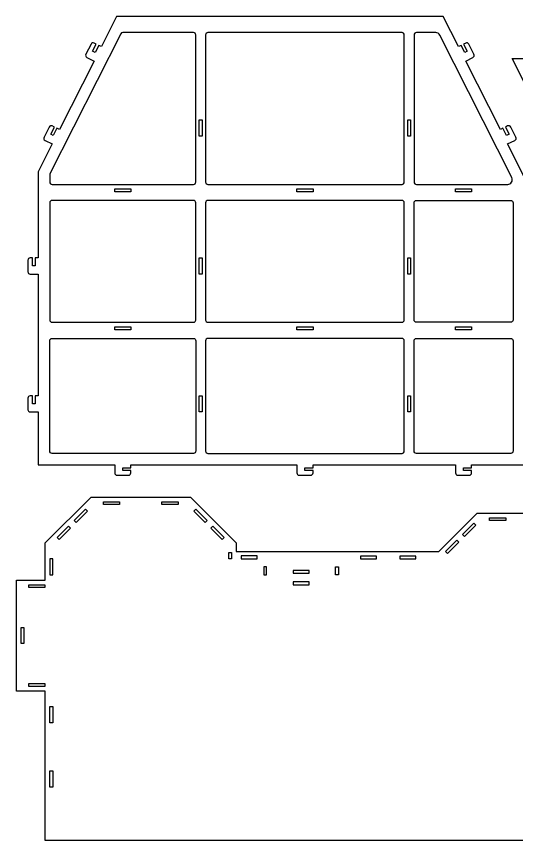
# Model space of a CAD drawing. Extents: x -4552 to 3750, y -5417 to 1843.
# Drawn here: x -4552 to -2466, y -5417 to -1976 of the extents above; entities that cross this region are included whole.
import ezdxf

# ---------------------------------------------------------------- set-up
doc = ezdxf.new("R2010")
doc.units = 0
doc.header["$MEASUREMENT"] = 0
doc.layers.add('LAYER1', color=18, linetype='CONTINUOUS')

msp = doc.modelspace()

# ---------------------------------------------------------------- linework, layer by layer
at = {"layer": 'LAYER1'}
msp.add_lwpolyline([(-2432.1, -2648.5), (-2502.6, -2508.8), (-2472.6, -2493.7, 0.414214), (-2468.3, -2480.8), (-2490, -2438, 0.414214), (-2502.9, -2433.7), (-2511.4, -2438), (-2496.3, -2468), (-2507, -2473.4), (-2522.2, -2443.4), (-2532.9, -2448.9), (-2677.4, -2162.5), (-2647.4, -2147.4, 0.414214), (-2643.2, -2134.5), (-2664.8, -2091.6, 0.414214), (-2677.7, -2087.4), (-2686.3, -2091.7), (-2671.1, -2121.7), (-2681.9, -2127.1), (-2697, -2097.1), (-2707.7, -2102.5), (-2771.3, -1976.5), (-4134.2, -1976.5), (-4197.8, -2102.5), (-4208.5, -2097.1), (-4223.7, -2127.1), (-4234.4, -2121.7), (-4219.3, -2091.7), (-4227.8, -2087.4, 0.414214), (-4240.7, -2091.6), (-4262.4, -2134.5, 0.414214), (-4258.1, -2147.4), (-4228.1, -2162.5), (-4372.7, -2448.9), (-4383.4, -2443.4), (-4398.5, -2473.4), (-4409.2, -2468), (-4394.1, -2438), (-4402.7, -2433.7, 0.414214), (-4415.6, -2438), (-4437.2, -2480.8, 0.414214), (-4432.9, -2493.7), (-4403, -2508.8), (-4461.4, -2624.7), (-4461.4, -2984.5), (-4473.4, -2984.5), (-4473.4, -3018.1), (-4485.4, -3018.1), (-4485.4, -2984.5), (-4495, -2984.5, 0.414214), (-4504.6, -2994.1), (-4504.6, -3042.1, 0.414214), (-4495, -3051.7), (-4461.4, -3051.7), (-4461.4, -3560.5), (-4473.4, -3560.5), (-4473.4, -3594.1), (-4485.4, -3594.1), (-4485.4, -3560.5), (-4495, -3560.5, 0.414214), (-4504.6, -3570.1), (-4504.6, -3618.1, 0.414214), (-4495, -3627.7), (-4461.4, -3627.7), (-4461.4, -3848.5), (-4142.2, -3848.5), (-4142.2, -3882.1, 0.414214), (-4132.6, -3891.7), (-4084.6, -3891.7, 0.414214), (-4075, -3882.1), (-4075, -3872.5), (-4108.6, -3872.5), (-4108.6, -3860.5), (-4075, -3860.5), (-4075, -3848.5), (-3382, -3848.5), (-3382, -3882.1, 0.414214), (-3372.4, -3891.7), (-3324.4, -3891.7, 0.414214), (-3314.8, -3882.1), (-3314.8, -3872.5), (-3348.4, -3872.5), (-3348.4, -3860.5), (-3314.8, -3860.5), (-3314.8, -3848.5), (-2720.2, -3848.5), (-2720.2, -3882.1, 0.414214), (-2710.6, -3891.7), (-2662.6, -3891.7, 0.414214), (-2653, -3882.1), (-2653, -3872.5), (-2686.6, -3872.5), (-2686.6, -3860.5), (-2653, -3860.5), (-2653, -3848.5), (-2432.1, -3848.5)], format="xyb", dxfattribs=at)
for points in [[(-4403.8, -2677.3), (-3813.4, -2677.3, 0.414214), (-3803.8, -2667.7), (-3803.8, -2053.3, 0.414214), (-3813.4, -2043.7), (-4108.5, -2043.7, 0.283043), (-4117, -2049), (-4412.4, -2634.1, 0.117406), (-4413.4, -2638.4), (-4413.4, -2667.7, 0.414214)], [(-2933.8, -2053.3, 0.414214), (-2943.4, -2043.7), (-3753.4, -2043.7, 0.414214), (-3763, -2053.3), (-3763, -2667.7, 0.414214), (-3753.4, -2677.3), (-2943.4, -2677.3, 0.414214), (-2933.8, -2667.7)], [(-2893, -2053.3), (-2893, -2667.7, 0.414214), (-2883.4, -2677.3), (-2502.5, -2677.3, 0.558794), (-2485.4, -2649.4), (-2785.8, -2054.2, 0.283043), (-2803, -2043.7), (-2883.4, -2043.7, 0.414214)], [(-4403.8, -3253.3), (-3813.4, -3253.3, 0.414214), (-3803.8, -3243.7), (-3803.8, -2754.1, 0.414214), (-3813.4, -2744.5), (-4403.8, -2744.5, 0.414214), (-4413.4, -2754.1), (-4413.4, -3243.7, 0.414214)], [(-3753.4, -2744.5, 0.414214), (-3763, -2754.1), (-3763, -3243.7, 0.414214), (-3753.4, -3253.3), (-2943.4, -3253.3, 0.414214), (-2933.8, -3243.7), (-2933.8, -2754.1, 0.414214), (-2943.4, -2744.5)], [(-2489.7, -3253.3), (-2883.4, -3253.3, -0.414214), (-2893, -3243.7), (-2893, -2754.1, -0.414214), (-2883.4, -2744.5), (-2489.7, -2744.5, -0.414214), (-2480.1, -2754.1), (-2480.1, -3243.7, -0.414214)], [(-4403.8, -3320.5), (-3813.4, -3320.5, -0.414214), (-3803.8, -3330.1), (-3803.8, -3790.9, -0.414214), (-3813.4, -3800.5), (-4403.8, -3800.5, -0.414214), (-4413.4, -3790.9), (-4413.4, -3330.1, -0.414214)], [(-3753.4, -3800.5), (-2943.4, -3800.5, 0.414214), (-2933.8, -3790.9), (-2933.8, -3330.1, 0.414214), (-2943.4, -3320.5), (-3753.4, -3320.5, 0.414214), (-3763, -3330.1), (-3763, -3790.9, 0.414214)], [(-2893, -3330.1, -0.414214), (-2883.4, -3320.5), (-2489.7, -3320.5, -0.414214), (-2480.1, -3330.1), (-2480.1, -3790.9, -0.414214), (-2489.7, -3800.5), (-2883.4, -3800.5, -0.414214), (-2893, -3790.9)]]:
    msp.add_lwpolyline(points, format="xyb", close=True, dxfattribs=at)
for points in [[(-2095.4, -2917.9), (-2483.4, -2151.7), (-1734.3, -2151.7), (-1734.3, -2971.7), (-2095.4, -2971.7)], [(-3789.4, -2475.7), (-3789.4, -2408.5), (-3777.4, -2408.5), (-3777.4, -2475.7)], [(-2919.4, -2475.7), (-2919.4, -2408.5), (-2907.4, -2408.5), (-2907.4, -2475.7)], [(-4142.2, -2696.5), (-4075, -2696.5), (-4075, -2708.5), (-4142.2, -2708.5)], [(-3382, -2696.5), (-3314.8, -2696.5), (-3314.8, -2708.5), (-3382, -2708.5)], [(-2720.2, -2696.5), (-2653, -2696.5), (-2653, -2708.5), (-2720.2, -2708.5)], [(-3789.4, -3051.7), (-3789.4, -2984.5), (-3777.4, -2984.5), (-3777.4, -3051.7)], [(-2919.4, -3051.7), (-2919.4, -2984.5), (-2907.4, -2984.5), (-2907.4, -3051.7)], [(-4142.2, -3272.5), (-4075, -3272.5), (-4075, -3284.5), (-4142.2, -3284.5)], [(-3382, -3272.5), (-3314.8, -3272.5), (-3314.8, -3284.5), (-3382, -3284.5)], [(-2720.2, -3272.5), (-2653, -3272.5), (-2653, -3284.5), (-2720.2, -3284.5)], [(-3789.4, -3627.7), (-3789.4, -3560.5), (-3777.4, -3560.5), (-3777.4, -3627.7)], [(-2919.4, -3627.7), (-2919.4, -3560.5), (-2907.4, -3560.5), (-2907.4, -3627.7)], [(-4552, -4329.6), (-4432, -4329.6), (-4432, -4174.1), (-4240.8, -3982.9), (-3826.4, -3982.9), (-3635.2, -4174.1), (-3635.2, -4209.6), (-3489.4, -4209.6), (-3239.8, -4209.6), (-3239.8, -4209.9), (-2789.2, -4209.6), (-2629.5, -4049.9), (-2262.4, -4049.9), (-2002.9, -4309.4), (-2002.9, -4676.4), (-2157.8, -4831.3), (-2157.8, -5416.8), (-4432, -5416.8), (-4432, -4793.1), (-4552, -4793.1)], [(-4122.1, -4014.1), (-4189.3, -4014.1), (-4189.3, -4002.1), (-4122.1, -4002.1)], [(-3877.9, -4014.1), (-3945.1, -4014.1), (-3945.1, -4002.1), (-3877.9, -4002.1)], [(-4302.7, -4088.9), (-4255.1, -4041.4), (-4263.6, -4032.9), (-4311.1, -4080.4)], [(-3764.5, -4088.9), (-3812, -4041.4), (-3803.6, -4032.9), (-3756, -4080.4)], [(-2635.6, -4100.1), (-2644.1, -4091.7), (-2691.6, -4139.2), (-2683.1, -4147.7)], [(-2578, -4081.1), (-2578, -4069.1), (-2510.8, -4069.1), (-2510.8, -4081.1)], [(-4373.5, -4159.8), (-4326, -4112.3), (-4334.5, -4103.8), (-4382, -4151.3)], [(-3693.7, -4159.8), (-3741.2, -4112.3), (-3732.7, -4103.8), (-3685.2, -4151.3)], [(-2706.5, -4171), (-2714.9, -4162.5), (-2762.5, -4210), (-2754, -4218.5)], [(-3654.4, -4240.8), (-3666.4, -4240.8), (-3666.4, -4213.9), (-3654.4, -4213.9)], [(-3615.1, -4240.8), (-3547.9, -4240.8), (-3547.9, -4228.8), (-3615.1, -4228.8)], [(-3116.4, -4241.1), (-3049.2, -4241.1), (-3049.2, -4229.1), (-3116.4, -4229.1)], [(-2952.9, -4241.1), (-2885.7, -4241.1), (-2885.7, -4229.1), (-2952.9, -4229.1)], [(-4400.8, -4240.3), (-4412.8, -4240.3), (-4412.8, -4307.5), (-4400.8, -4307.5)], [(-3508.6, -4274.4), (-3520.6, -4274.4), (-3520.6, -4308), (-3508.6, -4308)], [(-3398.2, -4300.8), (-3331, -4300.8), (-3331, -4288.8), (-3398.2, -4288.8)], [(-3208.6, -4308), (-3220.6, -4308), (-3220.6, -4274.4), (-3208.6, -4274.4)], [(-4433.2, -4360.8), (-4500.4, -4360.8), (-4500.4, -4348.8), (-4433.2, -4348.8)], [(-3398.2, -4348.8), (-3331, -4348.8), (-3331, -4336.8), (-3398.2, -4336.8)], [(-4520.8, -4527.7), (-4520.8, -4594.9), (-4532.8, -4594.9), (-4532.8, -4527.7)], [(-4433.2, -4773.9), (-4500.4, -4773.9), (-4500.4, -4761.9), (-4433.2, -4761.9)], [(-4412.8, -4857.7), (-4400.8, -4857.7), (-4400.8, -4924.9), (-4412.8, -4924.9)], [(-4412.8, -5126.5), (-4400.8, -5126.5), (-4400.8, -5193.7), (-4412.8, -5193.7)]]:
    msp.add_lwpolyline(points, close=True, dxfattribs=at)
msp.add_lwpolyline([(-2479.4, -2159.5), (-2479.4, -2151.7)], dxfattribs=at)

doc.saveas('drawing.dxf')
